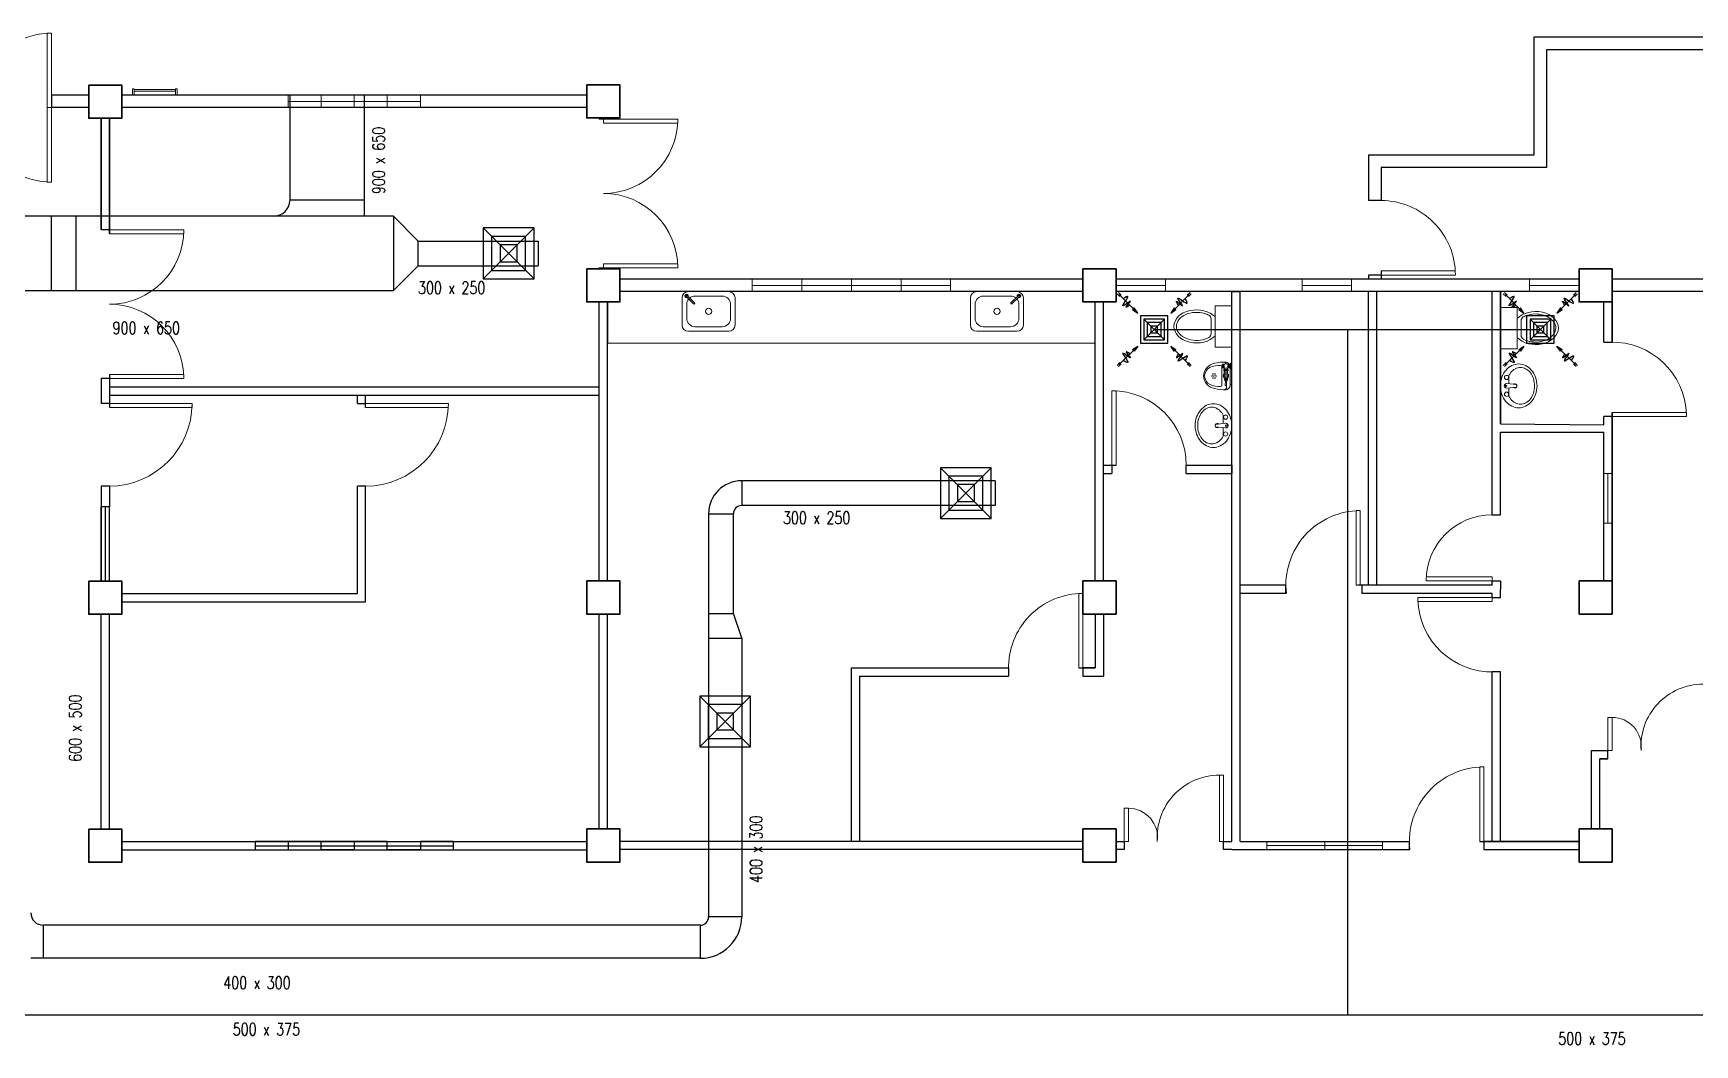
# Model space of a CAD drawing. Header units: millimetres. Extents: x 3 to 200, y 1 to 233.
# Drawn here: x 22.65 to 42.74, y 221.24 to 233.47 of the extents above; entities that cross this region are included whole.
import ezdxf

# ---------------------------------------------------------------- set-up
doc = ezdxf.new("R2010")
doc.units = ezdxf.units.MM
doc.header["$MEASUREMENT"] = 0
for name, color, linetype in [('ahu line', 150, 'Continuous'), ('AIR', 7, 'Continuous'), ('AIR-00', 8, 'Continuous'), ('AIR-03', 30, 'Continuous'), ('diffuser', 7, 'Continuous'), ('ducting label', 7, 'Continuous'), ('exhaust', 1, 'Continuous'), ('Legends', 7, 'Continuous')]:
    doc.layers.add(name, color=color, linetype=linetype)
doc.layers.get('Legends').off()
doc.styles.add('Arch-Dim', font='simplex.shx', dxfattribs={"width": 0.75})

# ---------------------------------------------------------------- blocks, each defined once
blk = doc.blocks.new('AC-S-12')
at = {"layer": 'diffuser', "color": 30}
for p, q in [((-0.15, 0.15), (0.15, -0.15)), ((0.15, 0.15), (-0.15, -0.15)), ((-0.15, 0.15), (-0.15, -0.15)), ((0.15, 0.15), (-0.15, 0.15)), ((-0.1, 0.1), (-0.1, -0.1)), ((0.1, 0.1), (-0.1, 0.1)), ((0.1, -0.1), (0.1, 0.1)), ((0.15, -0.15), (0.15, 0.15)), ((-0.05, 0.05), (-0.05, -0.05)), ((0.05, 0.05), (-0.05, 0.05)), ((0.05, -0.05), (0.05, 0.05)), ((-0.05, -0.05), (0.05, -0.05)), ((-0.15, -0.15), (0.15, -0.15)), ((-0.1, -0.1), (0.1, -0.1))]:
    blk.add_line(p, q, dxfattribs=at)
for points in [[(-0.3582, 0.3582, 0, 0.0447, 0), (-0.2951, 0.295, 0, 0, 0), (-0.15, 0.15, 0, 0, 0)], [(0.3582, 0.3582, 0, 0.0447, 0), (0.2951, 0.295, 0, 0, 0), (0.15, 0.15, 0, 0, 0)], [(-0.3582, -0.3582, 0, 0.0447, 0), (-0.2951, -0.295, 0, 0, 0), (-0.15, -0.15, 0, 0, 0)], [(0.3582, -0.3582, 0, 0.0447, 0), (0.2951, -0.295, 0, 0, 0), (0.15, -0.15, 0, 0, 0)]]:
    blk.add_lwpolyline(points, format="xyseb", dxfattribs=at)
blk = doc.blocks.new('fcu')
at = {"layer": 'diffuser', "xscale": 2.052644456280903, "yscale": 2.052644456280903, "zscale": 2.052644456280903}
blk.add_blockref('AC-S-12', (0, 0), dxfattribs=at)
blk = doc.blocks.new('GRILL-C-IN')
at = {"layer": 'AIR-00', "ltscale": 3}
for p, q in [((-0.623, 0.601), (-0.674, 0.651)), ((-0.601, 0.623), (-0.651, 0.674)), ((-0.637, 0.637), (-0.3, 0.3)), ((0.637, 0.637), (0.3, 0.3)), ((0.601, 0.623), (0.651, 0.674)), ((0.623, 0.601), (0.674, 0.651)), ((-0.637, -0.637), (-0.3, -0.3)), ((0.637, -0.637), (0.3, -0.3)), ((-0.623, -0.601), (-0.674, -0.651)), ((0.623, -0.601), (0.674, -0.651)), ((-0.601, -0.623), (-0.651, -0.674)), ((0.601, -0.623), (0.651, -0.674))]:
    blk.add_line(p, q, dxfattribs=at)
at = {"layer": 'AIR-00', "color": 50}
for p, q in [((-0.188, 0.187), (0.187, -0.188)), ((0.187, 0.187), (-0.188, -0.188))]:
    blk.add_line(p, q, dxfattribs=at)
at = {"layer": 'AIR-00', "ltscale": 3}
for points in [[(-0.362, 0.393), (-0.393, 0.362), (-0.3, 0.3)], [(0.393, 0.362), (0.362, 0.393), (0.3, 0.3)], [(-0.362, -0.393), (-0.393, -0.362), (-0.3, -0.3)], [(0.393, -0.362), (0.362, -0.393), (0.3, -0.3)]]:
    blk.add_lwpolyline(points, close=True, dxfattribs=at)
at = {"layer": 'AIR-00', "color": 50}
for points in [[(-0.188, -0.188), (0.187, -0.188), (0.187, 0.187), (-0.188, 0.187)], [(-0.125, -0.125), (0.125, -0.125), (0.125, 0.125), (-0.125, 0.125)], [(-0.062, -0.062), (0.062, -0.062), (0.062, 0.062), (-0.062, 0.062)]]:
    blk.add_lwpolyline(points, close=True, dxfattribs=at)
at = {"layer": 'AIR-00', "ltscale": 3}
for points in [[(-0.441, 0.441), (-0.512, 0.404), (-0.432, 0.514), (-0.568, 0.43), (-0.477, 0.6), (-0.561, 0.561)], [(0.441, 0.441), (0.404, 0.512), (0.514, 0.432), (0.43, 0.568), (0.6, 0.477), (0.561, 0.561)], [(-0.441, -0.441), (-0.512, -0.404), (-0.432, -0.514), (-0.568, -0.43), (-0.477, -0.6), (-0.561, -0.561)], [(0.441, -0.441), (0.404, -0.512), (0.514, -0.432), (0.43, -0.568), (0.6, -0.477), (0.561, -0.561)]]:
    blk.add_spline(points, degree=3, dxfattribs=at)
for points in [[(-0.3, 0.3), (-0.362, 0.393), (-0.393, 0.362)], [(0.3, 0.3), (0.393, 0.362), (0.362, 0.393)], [(-0.3, -0.3), (-0.362, -0.393), (-0.393, -0.362)], [(0.3, -0.3), (0.393, -0.362), (0.362, -0.393)]]:
    blk.add_solid(points, dxfattribs=at)
at = {"layer": 'AIR-03', "color": 6}
blk.add_lwpolyline([(-0.25, -0.25), (0.25, -0.25), (0.25, 0.25), (-0.25, 0.25)], close=True, dxfattribs=at)

msp = doc.modelspace()

# ---------------------------------------------------------------- linework, layer by layer
at = {"color": 8, "lineweight": 13}
for p, q in [((22.87, 233.475), (22.82, 233.475)), ((22.82, 233.475), (22.82, 232.575)), ((22.87, 232.575), (22.87, 233.475)), ((22.82, 231.675), (22.82, 232.575)), ((22.82, 232.575), (22.87, 232.575)), ((22.82, 232.575), (22.87, 232.575)), ((22.87, 232.625), (22.87, 232.525)), ((22.87, 232.575), (22.87, 231.675)), ((22.87, 232.525), (22.87, 231.675)), ((29.495, 232.45), (29.495, 232.437)), ((29.495, 232.437), (29.545, 232.437)), ((29.545, 232.437), (30.445, 232.437)), ((29.545, 232.387), (29.545, 232.437)), ((30.445, 232.387), (29.545, 232.387)), ((29.595, 232.437), (29.595, 232.45)), ((30.445, 232.437), (30.445, 232.387)), ((22.87, 231.675), (22.82, 231.675)), ((23.57, 231.097), (24.47, 231.097)), ((24.47, 231.097), (24.47, 231.047)), ((24.47, 231.047), (23.57, 231.047)), ((29.495, 230.625), (29.495, 230.637)), ((29.495, 230.637), (29.545, 230.637)), ((30.445, 230.687), (29.545, 230.687)), ((29.545, 230.637), (29.545, 230.687)), ((29.545, 230.637), (30.445, 230.637)), ((29.595, 230.625), (29.595, 230.637)), ((30.445, 230.637), (30.445, 230.687)), ((39.85, 230.6), (38.95, 230.6)), ((38.95, 230.55), (39.85, 230.55)), ((24.47, 229.347), (23.57, 229.347)), ((23.57, 229.297), (24.47, 229.297)), ((24.47, 229.297), (24.47, 229.347)), ((35.695, 228.25), (35.695, 229.15)), ((35.695, 229.15), (35.745, 229.15)), ((35.745, 229.15), (35.745, 228.25)), ((23.57, 228.997), (24.57, 228.997)), ((24.57, 228.947), (23.57, 228.947)), ((24.57, 228.997), (24.57, 228.947)), ((26.67, 228.997), (27.67, 228.997)), ((27.67, 228.947), (26.67, 228.947)), ((42.645, 228.888), (41.745, 228.888)), ((42.645, 228.838), (42.645, 228.888)), ((41.745, 228.838), (42.645, 228.838)), ((38.7, 227.7), (38.65, 227.7)), ((38.65, 227.7), (38.65, 226.8)), ((38.7, 226.8), (38.7, 227.7)), ((39.495, 226.9), (40.295, 226.9)), ((40.295, 226.85), (40.295, 226.9)), ((35.345, 226.7), (35.295, 226.7)), ((35.295, 226.7), (35.295, 225.8)), ((35.345, 225.8), (35.345, 226.7)), ((38.75, 226.8), (38.65, 226.8)), ((40.295, 226.85), (39.495, 226.85)), ((40.295, 226.65), (39.395, 226.65)), ((39.395, 226.65), (39.396, 226.6)), ((39.395, 226.6), (40.295, 226.6)), ((40.295, 226.6), (40.295, 226.65)), ((40.194, 224.6), (40.144, 224.6)), ((40.144, 224.6), (40.144, 223.7)), ((40.194, 223.7), (40.194, 224.6))]:
    msp.add_line(p, q, dxfattribs=at)
at = {"color": 8, "lineweight": 25}
for p, q in [((43.27, 233.425), (40.8, 233.425)), ((40.8, 233.425), (40.8, 232)), ((43.32, 233.275), (40.95, 233.275)), ((40.95, 233.275), (40.95, 231.85)), ((23.32, 232.725), (22.87, 232.725)), ((23.32, 232.725), (22.87, 232.725)), ((22.87, 232.725), (22.87, 232.575)), ((29.345, 232.725), (23.72, 232.725)), ((23.32, 232.575), (22.87, 232.575)), ((29.345, 232.575), (23.72, 232.575)), ((23.47, 231.097), (23.47, 232.447)), ((23.47, 232.447), (23.47, 231.097)), ((23.57, 231.047), (23.57, 232.447)), ((23.57, 232.447), (23.57, 231.047)), ((40.8, 232), (38.8, 232)), ((38.8, 232), (38.8, 231.451)), ((40.95, 231.85), (38.95, 231.85)), ((38.95, 231.85), (38.95, 231.451)), ((38.95, 231.85), (38.95, 231.451)), ((38.95, 231.451), (38.8, 231.451)), ((23.57, 231.097), (23.47, 231.097)), ((35.345, 230.5), (29.745, 230.5)), ((41.345, 230.5), (35.745, 230.5)), ((38.8, 230.55), (38.8, 230.5)), ((38.95, 230.55), (38.8, 230.55)), ((38.95, 230.6), (38.95, 230.5)), ((45.07, 230.5), (41.745, 230.5)), ((35.345, 230.35), (29.745, 230.35)), ((41.345, 230.35), (35.745, 230.35)), ((37.145, 223.7), (37.145, 230.35)), ((37.245, 223.7), (37.245, 230.35)), ((38.8, 226.8), (38.8, 230.35)), ((38.9, 226.8), (38.9, 230.35)), ((40.295, 227.65), (40.295, 230.35)), ((40.395, 228.75), (40.395, 230.35)), ((40.395, 230.35), (40.395, 228.75)), ((45.07, 230.35), (41.745, 230.35)), ((29.495, 226.85), (29.495, 230.225)), ((29.495, 229.697), (29.495, 230.225)), ((29.595, 226.85), (29.595, 230.225)), ((29.595, 230.225), (29.595, 229.725)), ((35.495, 226.85), (35.495, 230.225)), ((35.595, 226.85), (35.595, 230.225)), ((41.645, 229.738), (41.645, 230.225)), ((41.745, 229.738), (41.745, 230.225)), ((41.745, 230.225), (41.745, 229.738)), ((41.645, 229.738), (41.745, 229.738)), ((23.47, 229.297), (23.47, 228.997)), ((23.57, 229.297), (23.47, 229.297)), ((23.57, 229.347), (23.57, 228.947)), ((23.57, 229.197), (29.495, 229.197)), ((23.57, 229.097), (29.495, 229.097)), ((26.57, 228.997), (26.57, 229.097)), ((26.67, 228.947), (26.67, 229.097)), ((23.57, 228.997), (23.47, 228.997)), ((26.57, 228.997), (26.67, 228.997)), ((41.745, 226.85), (41.745, 228.888)), ((41.745, 228.888), (41.745, 226.85)), ((40.395, 228.75), (41.645, 228.738)), ((41.645, 228.738), (41.645, 228.838)), ((41.745, 228.838), (41.645, 228.838)), ((41.745, 228.738), (41.745, 228.838)), ((40.395, 227.65), (40.395, 228.65)), ((40.395, 228.65), (41.645, 228.65)), ((41.645, 226.85), (41.645, 228.65)), ((41.745, 226.85), (41.745, 228.65)), ((41.745, 228.65), (41.745, 228.15)), ((35.595, 228.25), (35.745, 228.25)), ((35.595, 228.15), (35.695, 228.15)), ((35.695, 228.25), (35.695, 228.15)), ((36.595, 228.25), (37.145, 228.25)), ((36.595, 228.15), (36.595, 228.25)), ((36.595, 228.15), (37.145, 228.15)), ((23.47, 227.997), (23.47, 227.748)), ((23.57, 227.997), (23.47, 227.997)), ((23.57, 227.997), (23.57, 227.748)), ((26.67, 227.997), (26.57, 227.997)), ((26.57, 226.698), (26.57, 227.997)), ((26.67, 226.598), (26.67, 227.997)), ((23.72, 226.698), (26.57, 226.698)), ((37.8, 226.8), (37.245, 226.8)), ((37.8, 226.7), (37.245, 226.7)), ((37.625, 226.7), (37.62, 226.7)), ((37.8, 226.7), (37.8, 226.8)), ((40.295, 226.8), (38.67, 226.8)), ((38.72, 226.8), (38.72, 226.7)), ((40.295, 226.7), (38.72, 226.7)), ((40.295, 226.85), (40.395, 226.85)), ((40.295, 226.8), (40.295, 226.85)), ((40.295, 226.65), (40.295, 226.7)), ((40.395, 226.85), (40.395, 226.75)), ((40.395, 226.65), (40.395, 226.75)), ((23.72, 226.598), (26.57, 226.598)), ((40.295, 226.65), (40.395, 226.65)), ((23.47, 223.848), (23.47, 226.448)), ((23.57, 223.848), (23.57, 226.448)), ((29.495, 223.85), (29.495, 226.45)), ((29.595, 223.85), (29.595, 226.45)), ((35.495, 226.45), (35.495, 225.8)), ((35.595, 226.45), (35.595, 225.7)), ((32.545, 223.7), (32.545, 225.8)), ((32.545, 225.8), (34.445, 225.8)), ((32.645, 223.7), (32.645, 225.7)), ((32.645, 225.7), (34.445, 225.7)), ((34.445, 225.8), (34.445, 225.7)), ((35.295, 225.8), (35.495, 225.8)), ((35.495, 225.8), (35.345, 225.8)), ((35.345, 225.8), (35.345, 225.7)), ((35.345, 225.7), (35.495, 225.7)), ((35.495, 225.7), (35.595, 225.7)), ((40.294, 223.7), (40.294, 225.75)), ((40.394, 225.75), (40.294, 225.75)), ((40.394, 223.7), (40.394, 225.75)), ((41.495, 223.85), (41.495, 224.8)), ((41.495, 224.8), (41.695, 224.8)), ((41.695, 224.7), (41.595, 224.7)), ((41.595, 223.85), (41.595, 224.7)), ((41.595, 224.7), (41.695, 224.7)), ((41.695, 224.7), (41.695, 224.8)), ((23.72, 223.698), (29.345, 223.698)), ((35.345, 223.7), (29.745, 223.7)), ((35.745, 223.7), (35.845, 223.7)), ((35.845, 223.7), (35.845, 223.6)), ((37.045, 223.7), (37.145, 223.7)), ((37.045, 223.6), (37.045, 223.7)), ((37.245, 223.7), (39.294, 223.7)), ((39.294, 223.6), (39.294, 223.7)), ((40.144, 223.7), (41.345, 223.7)), ((40.294, 223.7), (40.194, 223.7)), ((40.194, 223.7), (40.194, 223.6)), ((41.345, 223.7), (40.245, 223.7)), ((23.72, 223.598), (29.345, 223.598)), ((35.345, 223.6), (29.745, 223.6)), ((35.845, 223.6), (35.745, 223.6)), ((37.145, 223.6), (37.045, 223.6)), ((37.145, 223.6), (39.3, 223.6)), ((40.194, 223.6), (41.345, 223.6))]:
    msp.add_line(p, q, dxfattribs=at)
at = {"color": 8, "lineweight": 9}
for p, q in [((23.87, 232.802), (23.85, 232.802)), ((23.85, 232.802), (23.85, 232.722)), ((23.87, 232.722), (23.87, 232.802)), ((24.12, 232.792), (23.87, 232.792)), ((24.12, 232.772), (23.87, 232.772)), ((24.12, 232.792), (24.37, 232.792)), ((24.12, 232.772), (24.37, 232.772)), ((24.37, 232.723), (24.37, 232.803)), ((24.37, 232.803), (24.39, 232.803)), ((24.39, 232.803), (24.39, 232.722)), ((26.532, 232.725), (25.732, 232.725)), ((25.732, 232.725), (25.732, 232.575)), ((26.132, 232.725), (26.132, 232.575)), ((26.532, 232.725), (27.332, 232.725)), ((26.532, 232.725), (26.532, 232.575)), ((26.932, 232.725), (26.932, 232.575)), ((27.332, 232.725), (27.332, 232.575)), ((27.332, 232.65), (25.732, 232.65)), ((32.545, 230.5), (31.345, 230.5)), ((31.345, 230.5), (31.345, 230.35)), ((31.945, 230.5), (31.945, 230.35)), ((32.545, 230.5), (33.745, 230.5)), ((32.545, 230.5), (32.545, 230.35)), ((33.145, 230.5), (33.145, 230.35)), ((33.745, 230.5), (33.745, 230.35)), ((35.745, 230.5), (36.345, 230.5)), ((36.345, 230.5), (36.345, 230.35)), ((37.995, 230.35), (37.995, 230.5)), ((38.595, 230.5), (38.595, 230.35)), ((41.345, 230.5), (40.745, 230.5)), ((40.745, 230.5), (40.745, 230.35)), ((31.345, 230.425), (33.745, 230.425)), ((36.345, 230.425), (35.745, 230.425)), ((38.595, 230.425), (37.995, 230.425)), ((38.595, 230.35), (37.995, 230.35)), ((40.745, 230.425), (41.345, 230.425)), ((37.145, 230.179), (36.945, 230.179)), ((36.945, 230.179), (36.945, 229.679)), ((37.145, 229.679), (37.145, 230.179)), ((40.395, 230.159), (40.595, 230.159)), ((40.395, 229.659), (40.395, 230.159)), ((40.595, 230.159), (40.595, 229.659)), ((36.895, 230.02), (36.895, 229.839)), ((40.645, 230), (40.645, 229.819)), ((29.595, 229.725), (35.495, 229.725)), ((36.945, 229.679), (37.145, 229.679)), ((40.595, 229.659), (40.395, 229.659)), ((37.032, 229.466), (37.031, 229.466)), ((37.032, 229.435), (37.031, 229.435)), ((37.032, 229.432), (37.032, 229.468)), ((37.04, 229.465), (37.032, 229.465)), ((37.04, 229.456), (37.032, 229.456)), ((37.04, 229.444), (37.032, 229.444)), ((37.04, 229.435), (37.032, 229.435)), ((37.05, 229.471), (37.035, 229.471)), ((37.05, 229.429), (37.035, 229.429)), ((37.04, 229.465), (37.04, 229.471)), ((37.04, 229.444), (37.04, 229.456)), ((37.04, 229.429), (37.04, 229.435)), ((37.049, 229.34), (37.049, 229.319)), ((37.05, 229.429), (37.05, 229.471)), ((37.05, 229.407), (37.05, 229.395)), ((37.071, 229.356), (37.053, 229.346)), ((37.053, 229.312), (37.071, 229.302)), ((37.054, 229.423), (37.054, 229.474)), ((37.055, 229.423), (37.054, 229.423)), ((37.095, 229.38), (37.054, 229.38)), ((37.054, 229.38), (37.054, 229.347)), ((37.095, 229.377), (37.054, 229.377)), ((37.055, 229.423), (37.095, 229.423)), ((37.055, 229.423), (37.055, 229.409)), ((37.094, 229.409), (37.055, 229.409)), ((37.094, 229.394), (37.055, 229.394)), ((37.056, 229.297), (37.056, 229.286)), ((37.058, 229.394), (37.058, 229.38)), ((37.059, 229.307), (37.059, 229.305)), ((37.06, 229.304), (37.06, 229.302)), ((37.061, 229.301), (37.06, 229.302)), ((37.089, 229.299), (37.06, 229.299)), ((37.061, 229.407), (37.061, 229.395)), ((37.064, 229.407), (37.061, 229.407)), ((37.064, 229.395), (37.061, 229.395)), ((37.064, 229.407), (37.064, 229.395)), ((37.064, 229.297), (37.064, 229.286)), ((37.066, 229.297), (37.064, 229.297)), ((37.066, 229.297), (37.066, 229.286)), ((37.097, 229.346), (37.078, 229.356)), ((37.078, 229.302), (37.097, 229.312)), ((37.083, 229.297), (37.083, 229.286)), ((37.085, 229.297), (37.083, 229.297)), ((37.085, 229.297), (37.085, 229.286)), ((37.086, 229.407), (37.086, 229.395)), ((37.089, 229.407), (37.086, 229.407)), ((37.089, 229.395), (37.086, 229.395)), ((37.09, 229.302), (37.088, 229.302)), ((37.089, 229.407), (37.089, 229.395)), ((37.09, 229.304), (37.09, 229.302)), ((37.091, 229.307), (37.091, 229.305)), ((37.092, 229.394), (37.092, 229.38)), ((37.093, 229.297), (37.093, 229.286)), ((37.095, 229.423), (37.095, 229.409)), ((37.095, 229.423), (37.096, 229.423)), ((37.095, 229.38), (37.095, 229.347)), ((37.096, 229.423), (37.096, 229.474)), ((37.114, 229.471), (37.098, 229.471)), ((37.114, 229.429), (37.098, 229.429)), ((37.1, 229.407), (37.1, 229.395)), ((37.1, 229.319), (37.1, 229.34)), ((37.104, 229.462), (37.104, 229.471)), ((37.114, 229.462), (37.104, 229.462)), ((37.104, 229.44), (37.104, 229.46)), ((37.114, 229.46), (37.104, 229.46)), ((37.114, 229.44), (37.104, 229.44)), ((37.104, 229.429), (37.104, 229.438)), ((37.114, 229.438), (37.104, 229.438)), ((37.114, 229.46), (37.114, 229.462)), ((37.114, 229.438), (37.114, 229.44)), ((37.117, 229.434), (37.117, 229.467)), ((37.129, 229.466), (37.117, 229.466)), ((37.129, 229.435), (37.117, 229.435)), ((37.141, 229.485), (37.133, 229.483)), ((37.141, 229.415), (37.133, 229.417)), ((37.141, 229.415), (37.141, 229.485)), ((37.145, 229.485), (37.141, 229.485)), ((37.145, 229.415), (37.141, 229.415)), ((37.145, 229.415), (37.145, 229.485)), ((40.497, 229.234), (40.497, 229.336)), ((37.089, 229.285), (37.06, 229.285)), ((37.06, 229.285), (37.06, 229.275)), ((37.09, 229.275), (37.06, 229.275)), ((37.06, 229.275), (37.061, 229.271)), ((37.088, 229.271), (37.061, 229.271)), ((37.066, 229.286), (37.064, 229.286)), ((37.07, 229.267), (37.067, 229.217)), ((37.08, 229.267), (37.07, 229.267)), ((37.08, 229.267), (37.083, 229.217)), ((37.085, 229.286), (37.083, 229.286)), ((37.083, 229.271), (37.083, 229.197)), ((37.088, 229.271), (37.09, 229.275)), ((37.09, 229.285), (37.09, 229.275)), ((40.593, 229.224), (40.471, 229.237)), ((40.593, 229.195), (40.471, 229.182)), ((36.947, 228.744), (37.069, 228.757)), ((36.947, 228.715), (37.069, 228.701)), ((37.043, 228.753), (37.043, 228.856)), ((41.745, 228.15), (41.645, 228.15)), ((41.645, 228.15), (41.645, 227.55)), ((41.695, 228.15), (41.695, 227.55)), ((41.645, 227.55), (41.745, 227.55)), ((37.57, 223.6), (37.57, 223.7)), ((38.27, 223.7), (38.97, 223.7)), ((38.27, 223.7), (38.27, 223.6)), ((38.97, 223.7), (38.97, 223.6)), ((38.97, 223.65), (37.57, 223.65)), ((38.97, 223.6), (37.57, 223.6))]:
    msp.add_line(p, q, dxfattribs=at)
at = {"color": 8, "lineweight": -2}
for p, q in [((40.745, 230.5), (38.595, 230.5)), ((37.145, 230.35), (37.245, 230.35)), ((37.145, 228.25), (37.145, 228.15)), ((23.47, 226.848), (23.47, 227.748)), ((23.47, 227.748), (23.47, 226.848)), ((23.57, 227.748), (23.47, 227.748)), ((23.52, 227.748), (23.52, 226.848)), ((23.57, 226.848), (23.57, 227.748)), ((23.57, 226.848), (23.57, 227.748)), ((40.295, 227.65), (40.395, 227.65)), ((26.57, 226.598), (26.67, 226.598)), ((26.532, 223.698), (25.332, 223.698)), ((25.332, 223.698), (25.332, 223.598)), ((26.132, 223.698), (25.732, 223.698)), ((25.732, 223.698), (25.732, 223.598)), ((26.132, 223.598), (26.132, 223.698)), ((26.932, 223.698), (26.532, 223.698)), ((26.532, 223.698), (26.532, 223.598)), ((26.932, 223.598), (26.932, 223.698)), ((27.732, 223.698), (27.332, 223.698)), ((27.332, 223.698), (27.332, 223.598)), ((27.732, 223.598), (27.732, 223.698)), ((25.332, 223.648), (27.732, 223.648)), ((25.332, 223.598), (27.732, 223.598)), ((26.532, 223.598), (26.132, 223.598)), ((27.332, 223.598), (26.932, 223.598)), ((39.3, 223.6), (39.294, 223.6))]:
    msp.add_line(p, q, dxfattribs=at)
at = {"color": 8}
msp.add_line((38.95, 230.6), (38.95, 230.5), dxfattribs=at)
at = {"color": 8, "lineweight": 9, "ltscale": 0.4}
for p, q in [((30.557, 230.303), (30.648, 230.212)), ((31.063, 230.35), (30.573, 230.35)), ((30.983, 230.295), (30.653, 230.295)), ((34.06, 230.35), (34.55, 230.35)), ((34.14, 230.295), (34.47, 230.295)), ((34.566, 230.303), (34.475, 230.212)), ((30.498, 230.275), (30.498, 229.945)), ((30.545, 230.291), (30.636, 230.2)), ((30.553, 230.195), (30.553, 230.025)), ((31.083, 230.025), (31.083, 230.195)), ((31.138, 229.945), (31.138, 230.275)), ((33.985, 229.945), (33.985, 230.275)), ((34.04, 230.025), (34.04, 230.195)), ((34.578, 230.291), (34.487, 230.2)), ((34.57, 230.195), (34.57, 230.025)), ((34.625, 230.275), (34.625, 229.945)), ((30.653, 229.925), (30.983, 229.925)), ((34.47, 229.925), (34.14, 229.925)), ((30.573, 229.87), (31.063, 229.87)), ((34.55, 229.87), (34.06, 229.87))]:
    msp.add_line(p, q, dxfattribs=at)
at = {"color": 8, "lineweight": 35}
for points in [[(23.32, 232.847), (23.72, 232.847), (23.72, 232.447), (23.32, 232.447)], [(29.345, 232.85), (29.745, 232.85), (29.745, 232.45), (29.345, 232.45)], [(29.345, 230.625), (29.745, 230.625), (29.745, 230.225), (29.345, 230.225)], [(35.345, 230.625), (35.745, 230.625), (35.745, 230.225), (35.345, 230.225)], [(41.345, 230.625), (41.745, 230.625), (41.745, 230.225), (41.345, 230.225)], [(23.32, 226.848), (23.72, 226.848), (23.72, 226.448), (23.32, 226.448)], [(29.345, 226.85), (29.745, 226.85), (29.745, 226.45), (29.345, 226.45)], [(35.345, 226.85), (35.745, 226.85), (35.745, 226.45), (35.345, 226.45)], [(41.345, 226.85), (41.745, 226.85), (41.745, 226.45), (41.345, 226.45)], [(23.32, 223.848), (23.72, 223.848), (23.72, 223.448), (23.32, 223.448)], [(29.345, 223.85), (29.745, 223.85), (29.745, 223.45), (29.345, 223.45)], [(35.345, 223.85), (35.745, 223.85), (35.745, 223.45), (35.345, 223.45)], [(41.345, 223.85), (41.745, 223.85), (41.745, 223.45), (41.345, 223.45)]]:
    msp.add_lwpolyline(points, close=True, dxfattribs=at)
at = {"color": 8, "lineweight": 9}
for points in [[(25.732, 232.725), (27.332, 232.725), (27.332, 232.575), (25.732, 232.575)], [(31.345, 230.5), (33.745, 230.5), (33.745, 230.35), (31.345, 230.35)], [(35.745, 230.5), (36.345, 230.5), (36.345, 230.35), (35.745, 230.35)], [(37.995, 230.5), (38.595, 230.5), (38.595, 230.35), (37.995, 230.35)], [(40.745, 230.5), (41.345, 230.5), (41.345, 230.35), (40.745, 230.35)], [(40.745, 230.5), (41.345, 230.5), (41.345, 230.35), (40.745, 230.35)], [(41.645, 228.15), (41.745, 228.15), (41.745, 227.55), (41.645, 227.55)], [(25.332, 223.698), (27.732, 223.698), (27.732, 223.598), (25.332, 223.598)], [(37.57, 223.7), (38.97, 223.7), (38.97, 223.65), (37.57, 223.65)]]:
    msp.add_lwpolyline(points, close=True, dxfattribs=at)
for points in [[(37.127, 229.226, -0.232594), (37.103, 229.174, -0.150533), (37.076, 229.163, -0.085973), (36.938, 229.176, -0.343308), (36.805, 229.329, -0.343308), (36.938, 229.482, -0.085973), (37.076, 229.495, -0.150533), (37.103, 229.484, -0.09464), (37.119, 229.466)], [(37.127, 229.435, -0.007835), (37.127, 229.433), (37.127, 229.226, -0.232594)], [(40.637, 229.432, -0.124838), (40.699, 229.416, -0.105788), (40.757, 229.367, -0.086697), (40.793, 229.297, -0.076776), (40.807, 229.209, -0.076776), (40.793, 229.122, -0.086697), (40.757, 229.052, -0.105788), (40.699, 229.003, -0.124838), (40.637, 228.987, -0.124838), (40.574, 229.003, -0.105788), (40.517, 229.052, -0.040067), (40.497, 229.083), (40.497, 229.185, -0.040067)], [(36.903, 228.952, 0.124838), (36.84, 228.936, 0.105788), (36.783, 228.886, 0.086697), (36.746, 228.817, 0.076776), (36.733, 228.729, 0.076776), (36.746, 228.641, 0.086697), (36.783, 228.572, 0.105788), (36.84, 228.522, 0.124838), (36.903, 228.507, 0.124838), (36.965, 228.522, 0.105788), (37.023, 228.572, 0.040067), (37.043, 228.602), (37.043, 228.705, 0.040067)]]:
    msp.add_lwpolyline(points, format="xyb", dxfattribs=at)
for points in [[(36.882, 229.434, -0.107696), (37.009, 229.455, -0.398633), (37.023, 229.44), (37.023, 229.329), (37.023, 229.218, -0.398633), (37.009, 229.203, -0.107696), (36.882, 229.224, -0.267529), (36.817, 229.329, -0.267529)], [(40.616, 229.474, -0.11576), (40.698, 229.455, -0.104047), (40.772, 229.397, -0.090875), (40.819, 229.313, -0.083344), (40.837, 229.209, -0.083344), (40.819, 229.106, -0.090875), (40.772, 229.022, -0.104047), (40.698, 228.964, -0.11576), (40.616, 228.944, -0.11576), (40.533, 228.964, -0.104047), (40.46, 229.022, -0.090875), (40.412, 229.106, -0.083344), (40.395, 229.209, -0.083344), (40.412, 229.313, -0.090875), (40.46, 229.397, -0.104047), (40.533, 229.455, -0.11576)], [(36.924, 228.994, 0.11576), (36.841, 228.975, 0.104047), (36.768, 228.916, 0.090875), (36.72, 228.833, 0.083344), (36.703, 228.729, 0.083344), (36.72, 228.626, 0.090875), (36.768, 228.542, 0.104047), (36.841, 228.483, 0.11576), (36.924, 228.464, 0.11576), (37.006, 228.483, 0.104047), (37.08, 228.542, 0.090875), (37.127, 228.626, 0.083344), (37.145, 228.729, 0.083344), (37.127, 228.833, 0.090875), (37.08, 228.916, 0.104047), (37.006, 228.975, 0.11576)]]:
    msp.add_lwpolyline(points, format="xyb", close=True, dxfattribs=at)
for points in [[(37.06, 229.3), (37.09, 229.301)], [(37.061, 229.301), (37.06, 229.3), (37.061, 229.299)], [(37.088, 229.302), (37.09, 229.301), (37.088, 229.3)], [(37.09, 229.299), (37.09, 229.299), (37.088, 229.3)], [(37.129, 229.433), (37.127, 229.433)], [(37.127, 229.226), (37.145, 229.226), (37.145, 229.415)]]:
    msp.add_lwpolyline(points, dxfattribs=at)
at = {"color": 8, "lineweight": 13, "ltscale": 0.03}
for points in [[(41.695, 224.8), (41.745, 224.8), (41.745, 225.2), (41.695, 225.2)], [(36.995, 223.7), (37.045, 223.7), (37.045, 224.5), (36.995, 224.5)], [(35.845, 223.7), (35.895, 223.7), (35.895, 224.1), (35.845, 224.1)]]:
    msp.add_lwpolyline(points, close=True, dxfattribs=at)
at = {"color": 8, "lineweight": 9, "ltscale": 0.4}
for centre in [(30.818, 230.11), (34.305, 230.11)]:
    msp.add_circle(centre, 0.0375, dxfattribs=at)
at = {"color": 8, "lineweight": 9}
for centre, radius in [((36.905, 229.329), 0.004), ((36.918, 229.354), 0.004), ((36.918, 229.304), 0.004), ((36.93, 229.329), 0.004), ((36.943, 229.354), 0.004), ((36.943, 229.304), 0.004), ((36.955, 229.329), 0.004), ((37.075, 229.329), 0.0125), ((40.468, 229.311), 0.0255), ((40.468, 229.108), 0.0255), ((40.461, 229.209), 0.0095), ((37.072, 228.831), 0.0255), ((37.078, 228.729), 0.0095), ((37.072, 228.627), 0.0255)]:
    msp.add_circle(centre, radius, dxfattribs=at)
at = {"color": 8, "lineweight": 13}
for centre, radius, start, end in [((22.87, 232.575), 0.9, 90, 270.0009), ((29.545, 232.437), 0.9, 270, 0), ((29.545, 230.637), 0.9, 0, 90), ((38.95, 230.551), 0.9, 359.9636, 90.0139), ((23.57, 231.097), 0.9, 270, 0), ((23.57, 229.297), 0.9, 0, 90), ((41.745, 228.838), 0.9, 1.5911, 91.5911), ((35.695, 228.25), 0.9, 0, 90), ((23.57, 228.997), 1, 270, 0), ((26.67, 228.997), 1, 270, 0), ((38.7, 226.8), 0.9, 90, 186.3794), ((40.295, 226.85), 0.8, 90, 180), ((35.345, 225.8), 0.9, 90, 181.5911), ((40.294, 226.65), 0.9, 181.5911, 271.5911), ((40.194, 223.7), 0.9, 90, 186.3794)]:
    msp.add_arc(centre, radius, start, end, dxfattribs=at)
at = {"color": 8, "lineweight": 9, "ltscale": 0.4}
for centre, radius, start, end in [((30.573, 230.275), 0.075, 90, 180), ((30.551, 230.297), 0.0217, 338.7565, 291.2435), ((30.551, 230.297), 0.0145, 352.0499, 277.9501), ((30.551, 230.297), 0.00874, 45, 225), ((30.653, 230.195), 0.1, 90, 129.9868), ((30.983, 230.195), 0.1, 0, 90), ((31.063, 230.275), 0.075, 0, 90), ((34.06, 230.275), 0.075, 90, 180), ((34.14, 230.195), 0.1, 90, 180), ((34.47, 230.195), 0.1, 50.0132, 90), ((34.55, 230.275), 0.075, 0, 90), ((34.572, 230.297), 0.0217, 248.7565, 201.2435), ((34.572, 230.297), 0.0145, 262.0499, 187.9501), ((34.572, 230.297), 0.00874, 315, 135), ((30.653, 230.195), 0.1, 140.0132, 180), ((30.642, 230.206), 0.00874, 225, 45), ((34.481, 230.206), 0.00874, 135, 315), ((34.47, 230.195), 0.1, 0, 39.9868), ((30.573, 229.945), 0.075, 180, 270), ((30.653, 230.025), 0.1, 180, 270), ((30.983, 230.025), 0.1, 270, 0), ((31.063, 229.945), 0.075, 270, 0), ((34.06, 229.945), 0.075, 180, 270), ((34.14, 230.025), 0.1, 180, 270), ((34.47, 230.025), 0.1, 270, 0), ((34.55, 229.945), 0.075, 270, 0)]:
    msp.add_arc(centre, radius, start, end, dxfattribs=at)
at = {"color": 8, "lineweight": 9}
for centre, radius, start, end in [((36.845, 230.02), 0.05, 0, 61.8499), ((40.695, 230), 0.05, 118.1501, 180), ((36.845, 229.839), 0.05, 298.0084, 360), ((40.695, 229.819), 0.05, 180, 241.9916), ((37.048, 229.461), 0.035, 27.791, 92.6777), ((37.148, 229.45), 0.121, 173.6816, 186.3184), ((37.031, 229.463), 0.0025, 90, 173.6816), ((37.031, 229.437), 0.0025, 186.3184, 270), ((37.035, 229.468), 0.003, 90, 180), ((37.035, 229.432), 0.003, 180, 270), ((37.04, 229.468), 0.003, 269.8857, 90.1143), ((37.036, 229.45), 0.00749, 306.7784, 53.2216), ((37.04, 229.432), 0.003, 269.8857, 90.1143), ((37.075, 229.329), 0.0325, 129.1069, 243.6391), ((37.075, 229.329), 0.0275, 157.5536, 202.4464), ((37.075, 229.329), 0.0275, 142.4464, 157.5536), ((37.075, 229.329), 0.0275, 202.4464, 217.5536), ((37.049, 229.476), 0.00506, 274.2093, 329.8014), ((37.049, 229.424), 0.00506, 30.1986, 85.7907), ((37.055, 229.398), 0.0108, 59.4898, 120.5102), ((37.055, 229.404), 0.0108, 239.4898, 300.5102), ((37.075, 229.329), 0.0275, 97.5536, 142.4464), ((37.075, 229.329), 0.0275, 217.5536, 262.4464), ((37.075, 229.42), 0.0571, 68.4314, 111.5686), ((37.075, 229.459), 0.0362, 234.5632, 305.4368), ((37.075, 229.286), 0.0715, 73.3487, 106.6513), ((37.06, 229.292), 0.00608, 48.8879, 131.1121), ((37.075, 229.342), 0.04, 246.4023, 293.5977), ((37.075, 229.367), 0.0411, 74.4697, 105.5303), ((37.075, 229.435), 0.0411, 254.4697, 285.5303), ((37.075, 229.274), 0.0248, 69.984, 110.016), ((37.075, 229.329), 0.0275, 82.4464, 97.5536), ((37.075, 229.329), 0.0275, 262.4464, 277.5536), ((37.075, 229.329), 0.0275, 37.5536, 82.4464), ((37.075, 229.329), 0.0275, 277.5536, 322.4464), ((37.089, 229.292), 0.00608, 48.8879, 131.1121), ((37.075, 229.329), 0.0325, 294.653, 50.8931), ((37.094, 229.398), 0.0108, 59.4898, 120.5102), ((37.094, 229.404), 0.0108, 239.4898, 300.5102), ((37.098, 229.473), 0.002, 180, 270), ((37.098, 229.427), 0.002, 90, 180), ((37.075, 229.329), 0.0275, 22.4464, 37.5536), ((37.075, 229.329), 0.0275, 322.4464, 337.5536), ((37.075, 229.329), 0.0275, 337.5536, 22.4464), ((37.108, 229.467), 0.00606, 132.075, 227.925), ((37.128, 229.45), 0.026, 157.3801, 202.6199), ((37.108, 229.434), 0.00606, 132.075, 227.925), ((37.112, 229.467), 0.0053, 301.8908, 58.1092), ((37.096, 229.45), 0.0212, 331.9275, 28.0725), ((37.112, 229.434), 0.0053, 301.8908, 58.1092), ((37.394, 229.45), 0.265, 173.4065, 186.5935), ((37.134, 229.48), 0.003, 104.0362, 173.4065), ((37.134, 229.42), 0.003, 186.5935, 255.9638), ((40.698, 229.228), 0.228, 142.6185, 151.7963), ((40.661, 229.257), 0.181, 118.4636, 142.6185), ((40.637, 229.301), 0.131, 90, 118.4636), ((37.048, 229.197), 0.035, 267.3223, 0), ((37.06, 229.291), 0.00608, 228.8879, 311.1121), ((37.075, 229.309), 0.0248, 249.984, 290.016), ((37.071, 229.271), 0.00459, 183.8535, 249.8863), ((37.069, 229.217), 0.002, 176.6073, 254.1433), ((37.075, 229.238), 0.0236, 254.1433, 285.8567), ((37.078, 229.271), 0.00459, 290.1137, 356.1465), ((37.081, 229.217), 0.002, 285.8567, 3.3927), ((37.089, 229.291), 0.00608, 228.8879, 311.1121), ((40.468, 229.209), 0.028, 83.7545, 276.2455), ((40.57, 229.209), 0.025, 36.3068, 131.2022), ((40.57, 229.209), 0.025, 228.7978, 323.6932), ((40.499, 229.209), 0.0948, 351.2026, 8.7974), ((40.57, 229.209), 0.025, 341.3793, 18.6207), ((36.903, 228.82), 0.131, 61.5364, 90), ((36.879, 228.776), 0.181, 37.3815, 61.5364), ((36.842, 228.748), 0.228, 28.2037, 37.3815), ((36.97, 228.729), 0.025, 161.3793, 198.6207), ((37.041, 228.729), 0.0948, 171.2026, 188.7974), ((36.97, 228.729), 0.025, 48.7978, 143.6932), ((36.97, 228.729), 0.025, 216.3068, 311.2022), ((37.072, 228.729), 0.028, 263.7545, 96.2455)]:
    msp.add_arc(centre, radius, start, end, dxfattribs=at)
at = {"color": 8, "lineweight": 13, "ltscale": 0.03}
for centre, radius, start, end in [((42.845, 224.849), 0.752, 90, 183.6952), ((41.745, 224.847), 0.353, 352.3719, 90), ((36.995, 223.749), 0.752, 90, 183.6952), ((35.895, 223.747), 0.353, 352.3719, 90)]:
    msp.add_arc(centre, radius, start, end, dxfattribs=at)
at = {"color": 8, "lineweight": 9}
msp.add_ellipse((36.72, 229.929), major_axis=(0.275, 0), ratio=0.727273, start_param=0.612555, end_param=5.670631, dxfattribs=at)
at = {"color": 8, "lineweight": 9, "extrusion": (0, 0, -1)}
msp.add_ellipse((40.82, 229.909), major_axis=(-0.275, 0), ratio=0.727273, start_param=0.612555, end_param=5.670631, dxfattribs=at)
at = {"color": 8, "lineweight": 9}
for points in [[(36.868, 230.064), (36.852, 230.073), (36.834, 230.08), (36.743, 230.107), (36.656, 230.102), (36.524, 230.044), (36.483, 229.994), (36.469, 229.896), (36.495, 229.844), (36.606, 229.769), (36.69, 229.752), (36.804, 229.767), (36.839, 229.779), (36.868, 229.795)], [(40.671, 230.044), (40.688, 230.053), (40.706, 230.06), (40.797, 230.087), (40.884, 230.082), (41.016, 230.024), (41.057, 229.974), (41.07, 229.876), (41.045, 229.824), (40.933, 229.75), (40.85, 229.732), (40.736, 229.748), (40.701, 229.759), (40.671, 229.775)]]:
    msp.add_open_spline(points, degree=3, knots=[0.937253, 0.937253, 0.937253, 0.937253, 1.185372, 1.185372, 2.113864, 2.113864, 3.042356, 3.042356, 3.970847, 3.970847, 4.899339, 4.899339, 5.346062, 5.346062, 5.346062, 5.346062], dxfattribs=at)
msp.add_point((37.145, 229.329), dxfattribs=at)
at = {"layer": 'ahu line', "linetype": 'Continuous'}
for p, q in [((25.755, 231.461), (25.755, 232.725)), ((26.655, 231.261), (26.655, 232.725)), ((25.755, 231.461), (26.655, 231.461)), ((27.005, 231.261), (20.102, 231.261)), ((27.005, 231.261), (27.305, 230.961)), ((27.005, 231.261), (27.005, 230.361)), ((27.305, 230.661), (27.305, 230.961)), ((27.305, 230.961), (28.757, 230.961)), ((28.757, 230.961), (28.757, 230.661)), ((27.005, 230.361), (27.305, 230.661)), ((27.305, 230.661), (28.757, 230.661)), ((20.123, 230.361), (27.005, 230.361)), ((34.282, 228.062), (31.218, 228.062)), ((31.218, 228.062), (31.218, 227.762)), ((34.282, 228.062), (34.282, 227.762)), ((34.282, 227.762), (31.218, 227.762)), ((30.818, 227.662), (30.818, 222.786)), ((30.818, 227.662), (31.118, 227.662)), ((31.118, 226.457), (31.118, 227.662)), ((30.818, 226.457), (31.118, 226.457)), ((31.218, 226.157), (31.118, 226.457)), ((30.818, 226.157), (31.218, 226.157)), ((31.218, 226.157), (31.218, 222.786)), ((30.718, 222.686), (22.77, 222.686)), ((22.77, 222.686), (22.77, 222.286)), ((30.718, 222.286), (30.718, 222.686)), ((31.218, 222.786), (30.818, 222.786)), ((30.718, 222.286), (22.62, 222.286))]:
    msp.add_line(p, q, dxfattribs=at)
at = {"layer": 'ahu line'}
for p, q in [((22.87, 230.361), (22.87, 231.261)), ((23.17, 230.361), (23.17, 231.261))]:
    msp.add_line(p, q, dxfattribs=at)
at = {"layer": 'ahu line', "linetype": 'Continuous'}
for centre, radius, start, end in [((25.555, 231.461), 0.2, 270, 0), ((31.218, 227.662), 0.4, 90, 180), ((31.218, 227.662), 0.1, 90, 180), ((22.77, 222.836), 0.15, 180, 270), ((30.718, 222.786), 0.5, 270, 0), ((30.718, 222.786), 0.1, 270, 0)]:
    msp.add_arc(centre, radius, start, end, dxfattribs=at)
at = {"layer": 'exhaust'}
for p, q in [((36.207, 229.891), (40.878, 229.891)), ((38.543, 229.891), (38.543, 221.602)), ((14.432, 221.602), (60.369, 221.602))]:
    msp.add_line(p, q, dxfattribs=at)

# ---------------------------------------------------------------- block references
at = {"layer": 'AIR', "xscale": 0.6658363358532475, "yscale": 0.6658363358532475, "zscale": 0.6658363358532475}
for p in [(36.207, 229.891), (40.878, 229.891)]:
    msp.add_blockref('GRILL-C-IN', p, dxfattribs=at)
at = {"layer": 'Legends', "linetype": 'Continuous', "lineweight": 25}
for p in [(28.399, 230.811), (33.929, 227.912), (31.018, 225.15)]:
    msp.add_blockref('fcu', p, dxfattribs=at)

# ---------------------------------------------------------------- texts
at = {"layer": 'ducting label', "color": 3, "linetype": 'Continuous', "lineweight": 25, "char_height": 0.15, "attachment_point": 1, "rotation": 90, "style": 'Arch-Dim'}
for s, insert in [('\\A1;900 x 650', (26.752, 231.528)), ('\\A1;600 x 500', (23.083, 224.662)), ('\\A1;400 x 300', (31.317, 223.197))]:
    msp.add_mtext_dynamic_manual_height_columns(s, width=1.19515, gutter_width=1.011, heights=[0], dxfattribs=dict(at, insert=insert))
at = {"layer": 'ducting label', "color": 3, "linetype": 'Continuous', "lineweight": 25, "char_height": 0.15, "attachment_point": 1, "style": 'Arch-Dim'}
for s, insert in [('\\A1;300 x 250', (27.303, 230.471)), ('\\A1;900 x 650', (23.609, 229.985)), ('\\A1;300 x 250', (31.717, 227.689)), ('\\A1;400 x 300', (24.948, 222.065))]:
    msp.add_mtext_dynamic_manual_height_columns(s, width=1.19515, gutter_width=1.011, heights=[0], dxfattribs=dict(at, insert=insert))
at = {"layer": 'ducting label', "color": 240, "linetype": 'Continuous', "lineweight": 25, "true_color": 0xed1f24, "char_height": 0.15, "attachment_point": 1, "style": 'Arch-Dim'}
for insert in [(25.062, 221.503), (41.094, 221.39)]:
    msp.add_mtext_dynamic_manual_height_columns('\\A1;500 x 375', width=1.19515, gutter_width=1.011, heights=[0], dxfattribs=dict(at, insert=insert))

doc.saveas('drawing.dxf')
